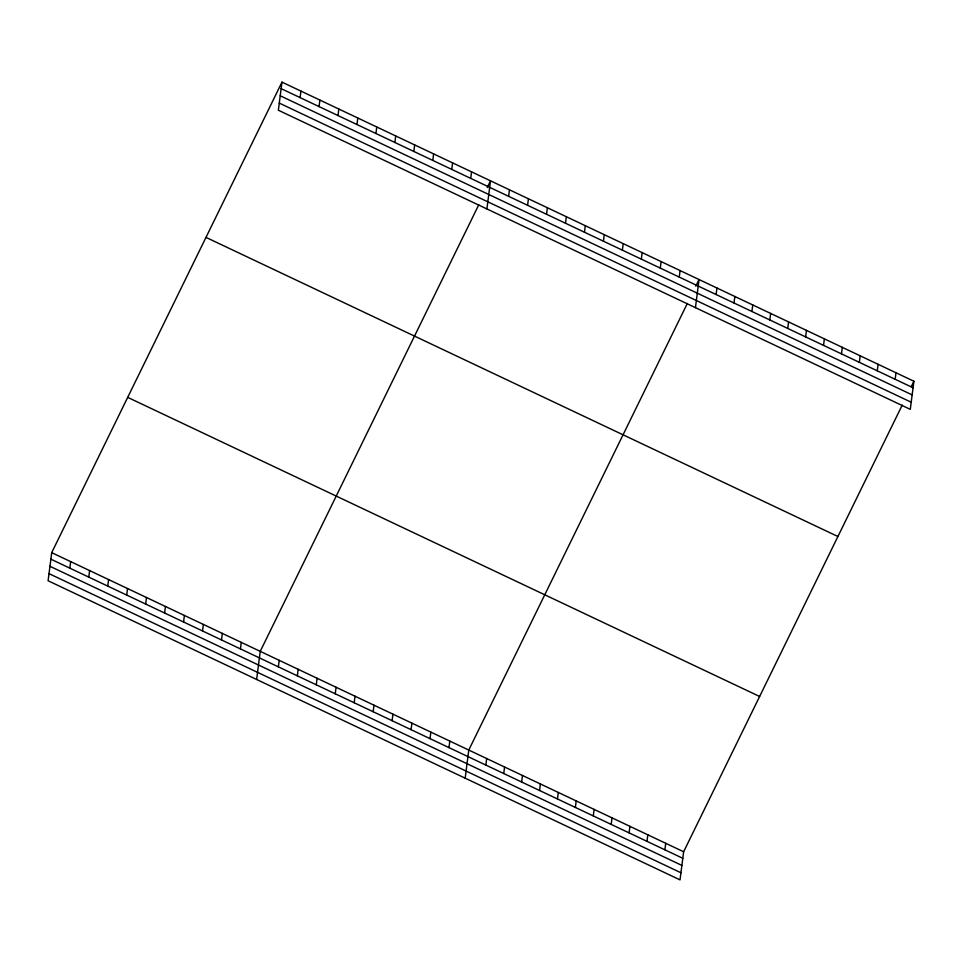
<?xml version="1.0" encoding="UTF-8"?>
<svg xmlns="http://www.w3.org/2000/svg" width="962" height="962" viewBox="0 0 962 962"><rect width="100%" height="100%" fill="white"/><g stroke="black" fill="none" stroke-linecap="round" stroke-linejoin="round"><path stroke-width="1.44" d="M281.974 82.119L278.367 110.233L910.292 409.355L913.9 381.241L281.974 82.119L51.707 552.645L48.1 580.759L680.026 879.881L683.633 851.767L902.212 405.122M69.829 568.145L70.659 561.616M88.781 577.116L89.622 570.598M107.744 586.098L108.574 579.569M126.695 595.069L127.537 588.54M145.659 604.04L146.489 597.51M164.61 613.01L165.452 606.493M183.574 621.993L184.403 615.464M202.525 630.964L203.367 624.434M221.488 639.934L222.318 633.405M300.096 97.619L300.926 91.089M240.44 648.905L241.282 642.388M319.047 106.59L319.889 100.06M256.638 679.473L260.233 651.358L478.811 204.714M338.011 115.56L338.84 109.031M278.367 666.858L279.196 660.329M356.962 124.531L357.804 118.013M297.318 675.829L298.16 669.299M375.926 133.514L376.755 126.984M316.282 684.8L317.111 678.282M394.877 142.484L395.719 135.955M335.233 693.782L336.075 687.253M413.84 151.455L414.67 144.925M354.196 702.753L355.026 696.223M432.792 160.426L433.634 153.908M373.148 711.724L373.99 705.194M451.755 169.408L452.597 162.879M392.111 720.694L392.941 714.177M470.719 178.379L471.548 171.849M411.063 729.677L411.904 723.147M486.904 208.946L490.512 180.82L487.265 187.458M430.026 738.648L430.856 732.118M508.633 196.32L509.463 189.803M448.977 747.618L449.819 741.089M527.585 205.303L528.427 198.773M465.175 778.186L468.771 750.071L687.349 303.427M546.548 214.273L547.378 207.744M485.846 765.067L486.676 758.537M565.5 223.244L566.341 216.715M503.751 773.544L504.581 767.015M584.463 232.215L585.293 225.697M521.657 782.022L522.486 775.492M603.414 241.197L604.256 234.668M539.562 790.499L540.391 783.97M622.378 250.168L623.208 243.639M557.467 798.965L558.297 792.447M641.329 259.139L642.171 252.609M575.372 807.443L576.202 800.913M660.293 268.109L661.122 261.592M593.277 815.92L594.107 809.391M679.244 277.092L680.086 270.562M611.183 824.398L612.012 817.868M695.442 307.648L699.049 279.533L695.791 286.171M629.076 832.864L629.918 826.346M716.113 294.54L716.955 288.011M646.981 841.341L647.823 834.824M734.018 303.006L734.848 296.488M664.886 849.819L665.728 843.289M751.923 311.484L752.753 304.954M769.828 319.961L770.658 313.432M787.734 328.439L788.563 321.909M805.639 336.916L806.469 330.387M823.544 345.382L824.374 338.864M841.449 353.86L842.279 347.33M859.355 362.337L860.184 355.808M877.26 370.815L878.09 364.285M895.165 379.281L895.995 372.763M911.303 386.544L913.9 381.241M281.132 88.636L913.058 387.758M280.219 95.767L912.156 394.889M279.281 103.102L911.206 402.224M205.976 237.386L837.914 536.507M127.693 397.366L759.619 696.488M51.707 552.645L683.633 851.767M50.866 559.175L682.792 858.296M49.952 566.293L681.878 865.415M49.014 573.641L680.94 872.762"/></g></svg>
